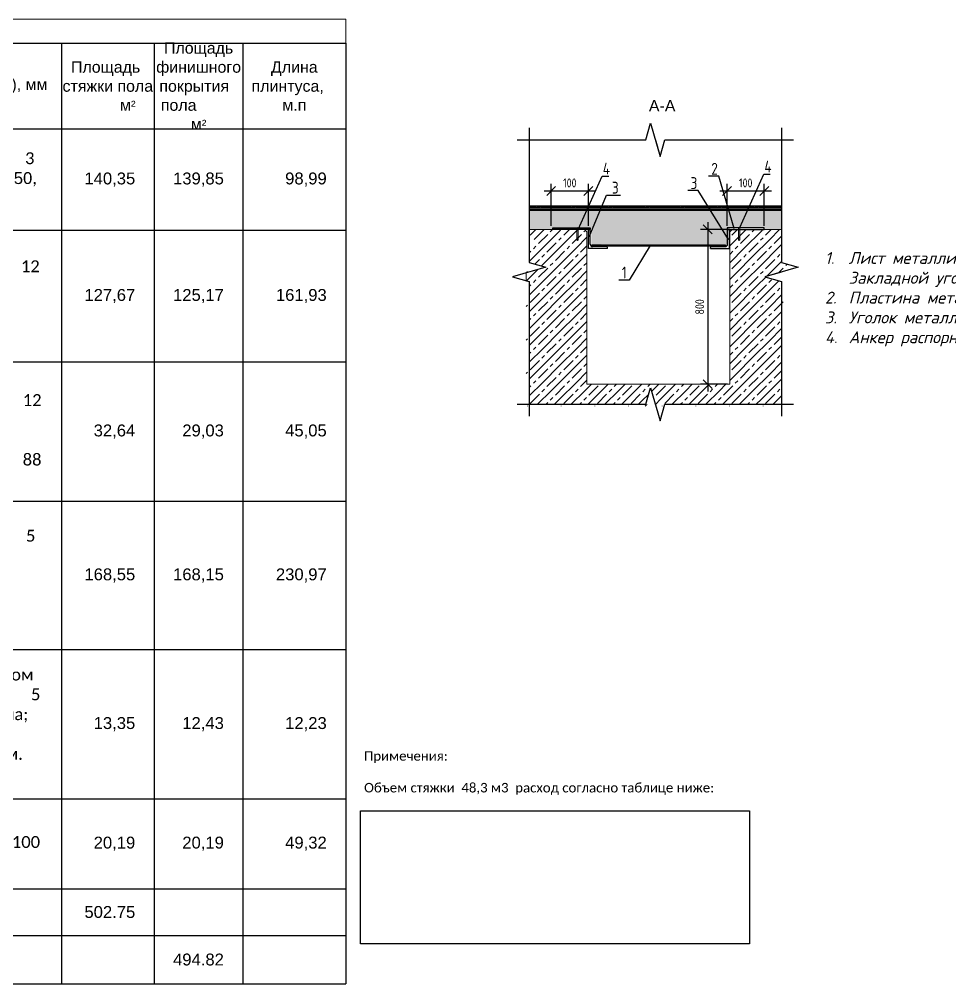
# Model space of a CAD drawing. Header units: millimetres. Extents: x 2559584 to 2748503, y -688364 to -611007.
# Drawn here: x 2693616 to 2713173, y -671644 to -651371 of the extents above; entities that cross this region are included whole.
import ezdxf
from ezdxf.enums import TextEntityAlignment as Align

# ---------------------------------------------------------------- set-up
doc = ezdxf.new("R2010")
doc.units = ezdxf.units.MM
doc.header["$LTSCALE"] = 50
doc.set_wipeout_variables(frame=1)
doc.layers.get('Defpoints').update_dxf_attribs({"color": 4})
for name, color, linetype in [('_1-1_ Внутренние стены', 7, 'Continuous'), ('A-DOOR-IDEN', 12, 'Continuous'), ('A-FLOR-IDEN', 14, 'Continuous'), ('A-FLOR-SIGN', 14, 'Continuous'), ('RAZMER', 1, 'Continuous')]:
    doc.layers.add(name, color=color, linetype=linetype)
doc.layers.add('Размеры', color=7, linetype='Continuous', lineweight=9)
doc.styles.add('Calibri', font='calibri.ttf')
doc.styles.add('M_200', font='arial.ttf')
doc.styles.add('PDF ISOCPEUR Italic', font='isocpeui.ttf')
doc.styles.add('ГОСТ 2.304', font='CS_Gost2304.shx')
doc.styles.add('стиль1', font='isocpeur.ttf')
doc.linetypes.add('линия разрыва 3', pattern='A,0,[2,РЎРЎРў СЃРѕ СЃС‚РѕР»РѕРІРѕР№ PDF 10.10.20231.Shx,S=1.984127,R=0,X=0,Y=0],-250,0', length=250)
doc.dimstyles.new('СГЕНЕРИР_СТИЛЬ__21', dxfattribs={"dimtxt": 0.18, "dimasz": 18.24, "dimexe": 0.18, "dimexo": 0.0625, "dimgap": 0.09, "dimtad": 0, "dimtih": 1, "dimtoh": 1, "dimdec": 4, "dimzin": 0, "dimdsep": 46, "dimtxsty": 'стиль1', "dimcen": 0.09, "dimadec": 0, "dimazin": 0, "dimtfac": 1, "dimtdec": 4, "dimtmove": 0, "dimatfit": 3, "dimldrblk": 'ARROWHEAD_3', "dimfxl": 1, "dimtolj": 1, "dimtzin": 0, "dimarcsym": 0})
doc.dimstyles.new('СПДС', dxfattribs={"dimscale": 100, "dimtxt": 2.5, "dimasz": 2.5, "dimexe": 2, "dimexo": 0.625, "dimgap": 1, "dimtad": 1, "dimdec": 0, "dimtxsty": 'ГОСТ 2.304', "dimblk": 'OBLIQUE', "dimblk1": 'OBLIQUE', "dimblk2": 'OBLIQUE', "dimcen": 2.5, "dimdle": 2, "dimadec": 0, "dimazin": 2, "dimtfac": 0.75, "dimtdec": 4, "dimtmove": 1, "dimatfit": 3, "dimfxl": 1, "dimtfill": 1, "dimtolj": 1, "dimarcsym": 1})

# ---------------------------------------------------------------- blocks, each defined once
blk = doc.blocks.new('ARROWHEAD_3')
at = {"color": 0, "linetype": 'Continuous', "lineweight": 0}
blk.add_line((0, 0), (-1, 0), dxfattribs=at)
at = {"color": 0, "linetype": 'Continuous', "lineweight": 0, "flags": 128}
blk.add_lwpolyline([(-1, 0.2679), (0, 0), (-1, -0.2679)], dxfattribs=at)
blk = doc.blocks.new('_Oblique')
at = {"color": 0, "linetype": 'ByBlock', "lineweight": -2}
blk.add_line((-0.5, -0.5), (0.5, 0.5), dxfattribs=at)
blk = doc.blocks.new('*D369')
at = {"layer": 'Defpoints', "color": 0, "ltscale": 75, "transparency": 16777216}
for p in [(2709276, -654979), (2708494, -655757), (2709276, -655757)]:
    blk.add_point(p, dxfattribs=at)
at = {"layer": 'Размеры', "color": 0, "lineweight": -2, "ltscale": 75, "transparency": 16777216}
for p, q in [((2708344, -654979), (2709426, -654979)), ((2708494, -655710), (2708494, -654829)), ((2709276, -655710), (2709276, -654829))]:
    blk.add_line(p, q, dxfattribs=at)
at = {"layer": 'Размеры', "color": 0, "lineweight": -2, "ltscale": 75, "transparency": 16777216, "xscale": 187.5, "yscale": 187.5, "zscale": 187.5, "rotation": 180}
blk.add_blockref('_Oblique', (2708494, -654979), dxfattribs=at)
at = {"layer": 'Размеры', "color": 0, "lineweight": -2, "ltscale": 75, "transparency": 16777216, "xscale": 187.5, "yscale": 187.5, "zscale": 187.5}
blk.add_blockref('_Oblique', (2709276, -654979), dxfattribs=at)
at = {"layer": 'Размеры', "color": 0, "ltscale": 75, "transparency": 16777216, "insert": (2708885, -654811), "char_height": 187.5, "attachment_point": 5, "style": 'ГОСТ 2.304', "bg_fill": 3, "box_fill_scale": 1.1, "bg_fill_color": 256, "bg_fill_true_color": 13158600, "bg_fill_transparency": 0}
blk.add_mtext('\\A1;100', dxfattribs=at)
blk = doc.blocks.new('*D370')
at = {"layer": 'Defpoints', "color": 0, "ltscale": 75, "transparency": 16777216}
for p in [(2705578, -654979), (2704796, -655757), (2705578, -655757)]:
    blk.add_point(p, dxfattribs=at)
at = {"layer": 'Размеры', "color": 0, "lineweight": -2, "ltscale": 75, "transparency": 16777216}
for p, q in [((2704646, -654979), (2705728, -654979)), ((2704796, -655710), (2704796, -654829)), ((2705578, -655710), (2705578, -654829))]:
    blk.add_line(p, q, dxfattribs=at)
at = {"layer": 'Размеры', "color": 0, "lineweight": -2, "ltscale": 75, "transparency": 16777216, "xscale": 187.5, "yscale": 187.5, "zscale": 187.5, "rotation": 180}
blk.add_blockref('_Oblique', (2704796, -654979), dxfattribs=at)
at = {"layer": 'Размеры', "color": 0, "lineweight": -2, "ltscale": 75, "transparency": 16777216, "xscale": 187.5, "yscale": 187.5, "zscale": 187.5}
blk.add_blockref('_Oblique', (2705578, -654979), dxfattribs=at)
at = {"layer": 'Размеры', "color": 0, "ltscale": 75, "transparency": 16777216, "insert": (2705187, -654811), "char_height": 187.5, "attachment_point": 5, "style": 'ГОСТ 2.304', "bg_fill": 3, "box_fill_scale": 1.1, "bg_fill_color": 256, "bg_fill_true_color": 13158600, "bg_fill_transparency": 0}
blk.add_mtext('\\A1;100', dxfattribs=at)
blk = doc.blocks.new('*U398')
at = {"color": 18, "true_color": 0x000000}
for points in [[(26.52, 55.62), (28.52, 55.62), (27.52, 52.12)], [(0, 29.81), (0, 27.81), (3.5, 28.81)], [(53.05, 25.81), (53.05, 27.81), (49.55, 26.81)], [(24.52, 0), (26.52, 0), (25.52, 3.5)]]:
    blk.add_wipeout(points, dxfattribs=at).dxf.layer = 'RAZMER'
at = {"layer": 'RAZMER', "color": 18, "linetype": 'ByBlock', "lineweight": -2, "ltscale": 0.5, "true_color": 0x000000}
for points in [[(-2.5, 55.62), (24.52, 55.62), (25.52, 59.12), (27.52, 52.12), (28.52, 55.62), (55.55, 55.62)], [(0, 58.12), (0, 29.81), (3.5, 28.81), (-3.5, 26.81), (0, 25.81), (0, -2.5)], [(53.05, 58.12), (53.05, 29.81), (56.55, 28.81), (49.55, 26.81), (53.05, 25.81), (53.05, -2.5)], [(-2.5, 0), (24.52, 0), (25.52, 3.5), (27.52, -3.5), (28.52, 0), (55.55, 0)]]:
    blk.add_lwpolyline(points, dxfattribs=at)
blk = doc.blocks.new('*D375')
at = {"layer": 'Defpoints', "color": 0, "ltscale": 75, "transparency": 16777216}
for p in [(2708543, -655789), (2708087, -659042), (2708548, -659042)]:
    blk.add_point(p, dxfattribs=at)
at = {"layer": 'Размеры', "color": 0, "lineweight": -2, "ltscale": 75, "transparency": 16777216}
for p, q in [((2708496, -655789), (2707937, -655789)), ((2708087, -655639), (2708087, -659192)), ((2708501, -659042), (2707937, -659042))]:
    blk.add_line(p, q, dxfattribs=at)
at = {"layer": 'Размеры', "color": 0, "lineweight": -2, "ltscale": 75, "transparency": 16777216, "xscale": 187.5, "yscale": 187.5, "zscale": 187.5}
for p, rotation in [((2708087, -655789), 90), ((2708087, -659042), 270)]:
    blk.add_blockref('_Oblique', p, dxfattribs=dict(at, rotation=rotation))
at = {"layer": 'Размеры', "color": 0, "ltscale": 75, "transparency": 16777216, "insert": (2707918, -657416), "char_height": 187.5, "attachment_point": 5, "rotation": 90, "style": 'ГОСТ 2.304', "bg_fill": 3, "box_fill_scale": 1.1, "bg_fill_color": 256, "bg_fill_true_color": 13158600, "bg_fill_transparency": 0}
blk.add_mtext('\\A1;800', dxfattribs=at)
blk = doc.blocks.new('*T376')
at = {"layer": 'A-FLOR-IDEN', "color": 0, "lineweight": -2, "transparency": 16777216}
for p, q in [((0, -503), (25767, -503)), ((0, -503), (0, -20273)), ((3074, -503), (3074, -2303)), ((4074, -503), (4074, -20273)), ((7911, -503), (7911, -18275)), ((19790, -503), (19790, -20273)), ((21742, -503), (21742, -7200)), ((23605, -503), (23605, -20273)), ((25767, -503), (25767, -20273)), ((0, -2303), (25767, -2303)), ((0, -4436), (7911, -4436)), ((23605, -4436), (25767, -4436)), ((0, -7200), (21742, -7200)), ((23605, -7200), (25767, -7200)), ((0, -10132), (21742, -10132)), ((23605, -10132), (25767, -10132)), ((0, -13250), (21742, -13250)), ((21742, -13250), (21742, -20273)), ((23605, -13250), (25767, -13250)), ((0, -16384), (21742, -16384)), ((23605, -16384), (25767, -16384)), ((3074, -18275), (21742, -18275)), ((23605, -18275), (25767, -18275)), ((3074, -19260), (25767, -19260)), ((3074, -20273), (25767, -20273))]:
    blk.add_line(p, q, dxfattribs=at)
at = {"layer": 'A-FLOR-IDEN', "color": 0, "linetype": 'ByBlock', "lineweight": -2, "transparency": 16777216}
for p, q in [((3074, -2303), (3074, -20273)), ((7911, -4436), (23605, -4436)), ((21742, -7200), (23605, -7200)), ((21742, -7200), (21742, -13250)), ((21742, -10132), (23605, -10132)), ((21742, -13250), (23605, -13250)), ((21742, -16384), (23605, -16384)), ((0, -18275), (3074, -18275)), ((7911, -18275), (7911, -20273)), ((21742, -18275), (23605, -18275)), ((0, -19260), (3074, -19260)), ((0, -20273), (3074, -20273))]:
    blk.add_line(p, q, dxfattribs=at)
at = {"layer": 'Defpoints', "color": 8, "linetype": 'ByBlock', "lineweight": 0, "transparency": 16777216}
for p, q in [((0, 0), (25767, 0)), ((0, 0), (0, -503)), ((25767, 0), (25767, -503))]:
    blk.add_line(p, q, dxfattribs=at)
at = {"layer": 'A-FLOR-IDEN', "color": 0, "transparency": 16777216}
for s, insert, char_height, width, attachment_point, style in [('{\\C256;Экспликация полов 1 этажа }', (12884, -251), 300, 25767.27, 5, 'M_200'), ('{\\H1.1429x;\\C256;Площадь финишного покрытия   пола          м\\H0.875x;²}', (22674, -1403), 210, 1863, 5, 'M_200'), ('{\\H1.1429x;\\C256;Площадь  стяжки пола          м\\H0.875x;²}', (20766, -1403), 210, 1952.52, 5, 'M_200'), ('{\\H1.1429x;\\C256;Длина плинтуса,    м.п}', (24686, -1403), 210, 2161.91, 5, 'M_200'), ('{\\C256;Тип \\Pпола}', (3574, -1403), 240, 999.94, 5, 'M_200'), ('{\\C256;Схема пола или тип   пола по серии}', (5992, -1403), 240, 3836.73, 5, 'M_200'), ('\\A1;{\\C256;Номер помещения}', (1537, -1403), 240, 3074.03, 5, 'M_200'), ('{\\C256;Данные элементов пола (наименование, толщина, основание и др.), мм}', (13850, -1403), 240, 11878.77, 5, 'M_200'), ('{\\C256;- Наливной полиуретановый пол                                                             3                                                                                             \\A1;\\fArial|b0|i0|c204|p34;-Стяжка ЦПС М150\\A0;\\fCalibri|b0|i0|c204|p34;, арм. сеткой 100х100х4 ВР-1                                 97}', (8211, -3369), 250, 11278.83, 4, 'Calibri'), ('{\\C256;1.04,1.28}', (1537, -3369), 250, 2674.09, 5, 'Calibri'), ('1', (3574, -3369), 400, 400, 5, 'M_200'), ('140,35', (21342, -3369), 250, 1152.58, 6, 'M_200'), ('139,85', (23205, -3369), 250, 1063.06, 6, 'M_200'), ('98,99', (25367, -3369), 250, 1361.97, 6, 'M_200'), ('{\\C256;- грунтовка; керамогранит (400x400)  на клею                                    12\\P- плинтус из керамогранита высотой 100мм;  затирка швов.                                                                                           \\A1;\\fArial|b0|i0|c204|p34;-Стяжка ЦПС М150\\A0;\\fCalibri|b0|i0|c204|p34;, арм. сеткой 100х100х4 ВР-1                                88}', (8211, -5818), 250, 11278.83, 4, 'Calibri'), ('{\\C256;1.05, 1.16, 1.17, 1.24, 1.25, 1.26, 1.27}', (1537, -5818), 250, 2674.09, 5, 'Calibri'), ('2', (3574, -5818), 400, 400, 5, 'M_200'), ('127,67', (21342, -5818), 250, 1152.58, 6, 'M_200'), ('125,17', (23205, -5818), 250, 1063.06, 6, 'M_200'), ('161,93', (25367, -5818), 250, 1361.97, 6, 'M_200'), ('{\\C256;1.06, 1.07, 1.08, 1.09, 1.10, 1.11, 1.12}', (1537, -8666), 250, 2674.09, 5, 'Calibri'), ('3', (3574, -8666), 400, 400, 5, 'M_200'), ('32,64', (21342, -8666), 250, 1152.58, 6, 'M_200'), ('29,03', (23205, -8666), 250, 1063.06, 6, 'M_200'), ('45,05', (25367, -8666), 250, 1361.97, 6, 'M_200'), ('{\\C256;1.01,1.02,1.03, 1.14, 1.18 - 1.23}', (1537, -11691), 250, 2674.09, 5, 'Calibri'), ('4', (3574, -11691), 400, 400, 5, 'M_200'), ('168,55', (21342, -11691), 250, 1152.58, 6, 'M_200'), ('168,15', (23205, -11691), 250, 1063.06, 6, 'M_200'), ('230,97', (25367, -11691), 250, 1361.97, 6, 'M_200'), ('{\\C256;1.15}', (1537, -14817), 250, 2674.09, 5, 'Calibri'), ('5', (3574, -14817), 400, 400, 5, 'M_200'), ('13,35', (21342, -14817), 250, 1152.58, 6, 'M_200'), ('12,43', (23205, -14817), 250, 1063.06, 6, 'M_200'), ('12,23', (25367, -14817), 250, 1361.97, 6, 'M_200'), ('{\\C256;1.13}', (1537, -17330), 250, 2674.09, 5, 'Calibri'), ('6', (3574, -17330), 400, 400, 5, 'M_200'), ('20,19', (21342, -17330), 250, 1152.58, 6, 'M_200'), ('20,19', (23205, -17330), 250, 1063.06, 6, 'M_200'), ('49,32', (25367, -17330), 250, 1361.97, 6, 'M_200'), ('502.75', (21342, -18767), 250, 1152.58, 6, 'M_200'), ('494.82', (23205, -19766), 250, 1063.06, 6, 'M_200')]:
    blk.add_mtext(s, dxfattribs=dict(at, insert=insert, char_height=char_height, width=width, attachment_point=attachment_point, style=style))
at = {"layer": 'A-FLOR-IDEN', "color": 0, "transparency": 16777216, "char_height": 250, "width": 11278.83, "attachment_point": 4}
for s, insert in [('{\\fCalibri|b0|i0|c204|p34;\\C256;- керамогранит (300x300) на клею;                                                         12\\P- затирка швов                                                                                                   гидроизоляция с заведением на стены на 200мм;\\P\\A1;\\fArial|b0|i0|c204|p34;Стяжка ЦПС М150\\A0;\\fCalibri|b0|i0|c204|p34;, арм. сеткой 100х100х4 ВР-1                                  88}', (8211, -8666)), ('{\\fCalibri|b0|i0|c204|p34;\\C256;                                                                                                              грунтовка; напольное покрытие ПВХ на клею                                      5                       грунтовка;  овнитель для пола;                                                                 5 плинтус гибкий                                                                                                                \\A1;\\fArial|b0|i0|c204|p34;- Стяжка ЦПС М150\\A0;\\fCalibri|b0|i0|c204|p34;, арм. сеткой 100х100х4 ВР-1                                90   }', (8211, -11691)), ('{\\fCalibri|b0|i0|c204|p34;\\C256;                                                                                                                Грунтовка; напольное покрытие ПВХ с антистатическим эффектом  на клею                                                                                                             5                                                                  грунтовка; ровнитель для пола;                                                                 5 плинтус гибкий                                                                                                                \\A1;\\fArial|b0|i0|c204|p34;- Стяжка ЦПС М150\\A0;\\fCalibri|b0|i0|c204|p34;, арм. сеткой 100х100х4 ВР-1                                90   }', (8211, -14817)), ('\\A1;{\\fArial|b0|i0|c204|p34;\\C256;- Стяжка ЦПС М150\\A0;\\fCalibri|b0|i0|c204|p34;, арм. сеткой 100х100х4 ВР-1                             100}', (8211, -17330)), ('{\\fCalibri|b0|i0|c204|p34;\\C256;Итого стяжка м2,}', (8211, -18767)), ('{\\fCalibri|b0|i0|c204|p34;\\C256;Итого  полы (после зашивок), м2 }', (8211, -19766))]:
    blk.add_mtext(s, dxfattribs=dict(at, insert=insert))

msp = doc.modelspace()

# ---------------------------------------------------------------- hatches: boundary and pattern name
at = {"linetype": 'Continuous', "lineweight": 0}
h = msp.add_hatch(dxfattribs=at)
h.set_pattern_fill('_1__КЕРАМИКА_0004', scale=5, style=0, pattern_type=2)
h.set_pattern_definition([(45, (2706563.19, -655292.26), (-17.67767, 17.67767), [])])
h.paths.add_polyline_path([(2709638.4, -655292.3), (2704333.8, -655292.3), (2704333.8, -655342.3), (2709638.4, -655342.3)])
at = {"linetype": 'Continuous', "lineweight": 0, "true_color": 0x7f7f7f}
msp.add_hatch(color=8, dxfattribs=at).paths.add_polyline_path([(2704333.8, -655367.3), (2709638.4, -655367.3), (2709638.4, -655342.3), (2704333.8, -655342.3)])
at = {"linetype": 'Continuous', "lineweight": 0, "true_color": 0x000000}
for points in [[(2704822.9, -655367.3), (2704333.8, -655367.3), (2704333.8, -655392.3), (2704822.9, -655392.3)], [(2705822.9, -655367.3), (2705322.9, -655367.3), (2705322.9, -655392.3), (2705822.9, -655392.3)], [(2706822.9, -655367.3), (2706322.9, -655367.3), (2706322.9, -655392.3), (2706822.9, -655392.3)], [(2707822.9, -655367.3), (2707322.9, -655367.3), (2707322.9, -655392.3), (2707822.9, -655392.3)], [(2708822.9, -655367.3), (2708322.9, -655367.3), (2708322.9, -655392.3), (2708822.9, -655392.3)], [(2709638.4, -655367.3), (2709322.9, -655367.3), (2709322.9, -655392.3), (2709638.4, -655392.3)]]:
    msp.add_hatch(color=18, dxfattribs=at).paths.add_polyline_path(points)
at = {"linetype": 'Continuous', "lineweight": 0}
h = msp.add_hatch(dxfattribs=at)
h.set_pattern_fill('КАМЕНЬ_ТЕСАНЫЙ_0004', scale=5, style=0, pattern_type=2)
h.set_pattern_definition([(45, (2706563.19, -655117.26), (-55.6847, 55.6847), [0, -52.5, 0, -78.75]), (110, (2706738.19, -655117.26), (74.0008, 26.934), [0, -38.5, 0, -66.5])])
edge = h.paths.add_edge_path()
edge.add_line((2709638.4, -655792.3), (2709638.4, -655392.3))
edge.add_line((2709638.4, -655392.3), (2704333.8, -655392.3))
edge.add_line((2704333.8, -655392.3), (2704333.8, -655792.3))
edge.add_line((2704333.8, -655792.3), (2704821.5, -655792.3))
edge.add_line((2704821.5, -655792.3), (2704821.5, -655754.3))
edge.add_line((2704821.5, -655754.3), (2705323.3, -655754.3))
edge.add_arc((2705346.2, -655804.2), 54.9, 60.38395, 114.58387, ccw=False)
edge.add_line((2705373.3, -655756.5), (2705636.9, -655756.6))
edge.add_line((2705636.9, -655756.6), (2705636.9, -656098.8))
edge.add_line((2705636.9, -656098.8), (2708498.3, -656093.2))
edge.add_line((2708498.3, -656093.2), (2708498.3, -655756.2))
edge.add_line((2708498.3, -655756.2), (2708723.3, -655756.9))
edge.add_arc((2708749.4, -655771.3), 29.8, 36.49542, 151.06059, ccw=False)
edge.add_line((2708773.3, -655753.6), (2709285.2, -655753.6))
edge.add_line((2709285.2, -655753.6), (2709285.2, -655792.3))
edge.add_line((2709285.2, -655792.3), (2709638.4, -655792.3))
for points in [[(2705362.8, -655756.5), (2705362.8, -656006.5), (2705348.3, -656021), (2705333.8, -656006.5), (2705333.8, -655756.5)], [(2708733.8, -655756.5), (2708733.8, -656006.5), (2708748.3, -656021), (2708762.8, -656006.5), (2708762.8, -655756.5)]]:
    msp.add_hatch(color=255, dxfattribs=at).paths.add_polyline_path(points)

# ---------------------------------------------------------------- linework, layer by layer
at = {"color": 7, "linetype": 'Continuous', "lineweight": 13}
msp.add_line((2709638.4, -655292.3), (2704333.8, -655292.3), dxfattribs=at)
at = {"color": 7, "linetype": 'Continuous', "lineweight": 0}
for p, q in [((2709638.4, -655342.3), (2704333.8, -655342.3)), ((2709638.4, -655367.3), (2704333.8, -655367.3)), ((2709638.4, -655392.3), (2704333.8, -655392.3)), ((2704353.5, -655911), (2704472.2, -655792.3)), ((2704441.9, -655999.4), (2704649, -655792.3)), ((2704618.6, -656176.1), (2704972.2, -655822.6)), ((2704777.7, -655840.3), (2704825.8, -655792.3)), ((2704972.2, -655822.6), (2705002.5, -655792.3)), ((2705060.6, -655911), (2705179.3, -655792.3)), ((2705149, -655999.4), (2705356.1, -655792.3)), ((2705373.3, -655756.5), (2705323.3, -655756.5)), ((2705333.8, -655756.5), (2705333.8, -656006.5)), ((2705336.3, -655946.4), (2705336.3, -655756.5)), ((2705360.3, -655946.4), (2705360.3, -655756.5)), ((2705362.8, -655756.5), (2705362.8, -656006.5)), ((2705484.9, -655840.3), (2705515.6, -655809.5)), ((2708596.1, -655911), (2708714.8, -655792.3)), ((2708684.5, -655999.4), (2708891.6, -655792.3)), ((2708723.3, -655756.5), (2708773.3, -655756.5)), ((2708733.8, -655756.5), (2708733.8, -656006.5)), ((2708736.3, -655946.4), (2708736.3, -655756.5)), ((2708760.3, -655946.4), (2708760.3, -655756.5)), ((2708762.8, -655756.5), (2708762.8, -656006.5)), ((2708861.3, -656176.1), (2709214.8, -655822.6)), ((2709020.4, -655840.3), (2709068.4, -655792.3)), ((2709214.8, -655822.6), (2709245.2, -655792.3)), ((2709303.2, -655911), (2709421.9, -655792.3)), ((2709391.6, -655999.4), (2709598.7, -655792.3)), ((2704530.3, -656087.8), (2704724.7, -655893.3)), ((2704795.4, -656352.9), (2705149, -655999.4)), ((2704954.5, -656017), (2705007.6, -655964)), ((2705237.4, -656087.8), (2705431.8, -655893.3)), ((2705325.8, -656176.1), (2705548.3, -655953.5)), ((2705333.8, -656006.5), (2705348.3, -656021)), ((2705362.8, -656006.5), (2705333.8, -656006.5)), ((2705336.3, -656006.5), (2705336.3, -655986.4)), ((2705360.3, -656006.5), (2705336.3, -656006.5)), ((2705336.3, -656006.5), (2705341.3, -656011.5)), ((2705355.3, -656011.5), (2705341.3, -656011.5)), ((2705362.8, -656006.5), (2705348.3, -656021)), ((2705360.3, -656006.5), (2705355.3, -656011.5)), ((2705360.3, -656006.5), (2705360.3, -655986.4)), ((2708548.3, -656135.5), (2708684.5, -655999.4)), ((2708733.8, -656006.5), (2708748.3, -656021)), ((2708733.8, -656006.5), (2708762.8, -656006.5)), ((2708736.3, -656006.5), (2708736.3, -655986.4)), ((2708736.3, -656006.5), (2708760.3, -656006.5)), ((2708736.3, -656006.5), (2708741.3, -656011.5)), ((2708741.3, -656011.5), (2708755.3, -656011.5)), ((2708762.8, -656006.5), (2708748.3, -656021)), ((2708760.3, -656006.5), (2708755.3, -656011.5)), ((2708760.3, -656006.5), (2708760.3, -655986.4)), ((2708772.9, -656087.8), (2708967.4, -655893.3)), ((2709038.1, -656352.9), (2709391.6, -655999.4)), ((2709197.2, -656017), (2709250.2, -655964)), ((2709480, -656087.8), (2709638.4, -655929.4)), ((2704333.8, -656461), (2704618.6, -656176.1)), ((2704424.2, -656193.8), (2704477.2, -656140.8)), ((2704707, -656264.5), (2704901.5, -656070.1)), ((2704972.2, -656529.7), (2705325.8, -656176.1)), ((2705131.3, -656193.8), (2705184.3, -656140.8)), ((2705414.1, -656264.5), (2705548.3, -656130.3)), ((2708548.3, -656489.1), (2708861.3, -656176.1)), ((2708666.8, -656193.8), (2708719.9, -656140.8)), ((2708949.7, -656264.5), (2709144.1, -656070.1)), ((2709214.8, -656529.7), (2709568.4, -656176.1)), ((2709373.9, -656193.8), (2709427, -656140.8)), ((2709568.4, -656176.1), (2709638.4, -656106.2)), ((2704333.8, -656284.2), (2704371.2, -656246.9)), ((2704353.5, -656618.1), (2704547.9, -656423.6)), ((2704441.9, -656706.5), (2704795.4, -656352.9)), ((2704601, -656370.6), (2704654, -656317.6)), ((2704883.8, -656441.3), (2705078.3, -656246.9)), ((2705060.6, -656618.1), (2705255, -656423.6)), ((2705149, -656706.5), (2705502.5, -656352.9)), ((2705308.1, -656370.6), (2705361.1, -656317.6)), ((2705502.5, -656352.9), (2705548.3, -656307.1)), ((2708548.3, -656312.3), (2708613.8, -656246.9)), ((2708596.1, -656618.1), (2708790.6, -656423.6)), ((2708684.5, -656706.5), (2709038.1, -656352.9)), ((2708843.6, -656370.6), (2708896.6, -656317.6)), ((2709126.5, -656441.3), (2709320.9, -656246.9)), ((2709303.2, -656618.1), (2709497.7, -656423.6)), ((2709550.7, -656370.6), (2709603.7, -656317.6)), ((2704530.3, -656794.9), (2704724.7, -656600.4)), ((2704618.6, -656883.3), (2704972.2, -656529.7)), ((2704777.7, -656547.4), (2704830.8, -656494.3)), ((2705237.4, -656794.9), (2705431.8, -656600.4)), ((2705484.9, -656547.4), (2705537.9, -656494.3)), ((2708772.9, -656794.9), (2708967.4, -656600.4)), ((2708861.3, -656883.3), (2709214.8, -656529.7)), ((2709020.4, -656547.4), (2709073.4, -656494.3)), ((2709391.6, -656706.5), (2709638.4, -656459.7)), ((2709480, -656794.9), (2709674.5, -656600.4)), ((2709727.5, -656547.4), (2709757.1, -656517.8)), ((2709819.5, -656632.1), (2709823.8, -656627.8)), ((2704272.9, -656698.7), (2704300.4, -656671.1)), ((2704272.9, -656875.5), (2704441.9, -656706.5)), ((2704707, -656971.6), (2704901.5, -656777.2)), ((2704795.4, -657060), (2705149, -656706.5)), ((2704954.5, -656724.2), (2705007.6, -656671.1)), ((2705325.8, -656883.3), (2705548.3, -656660.7)), ((2705414.1, -656971.6), (2705548.3, -656837.4)), ((2708548.3, -656842.6), (2708684.5, -656706.5)), ((2708949.7, -656971.6), (2709144.1, -656777.2)), ((2709038.1, -657060), (2709391.6, -656706.5)), ((2709197.2, -656724.2), (2709250.2, -656671.1)), ((2704333.8, -657168.1), (2704618.6, -656883.3)), ((2704333.8, -656991.3), (2704371.2, -656954)), ((2704424.2, -656900.9), (2704477.2, -656847.9)), ((2704601, -657077.7), (2704654, -657024.7)), ((2704883.8, -657148.4), (2705078.3, -656954)), ((2704972.2, -657236.8), (2705325.8, -656883.3)), ((2705131.3, -656900.9), (2705184.3, -656847.9)), ((2705308.1, -657077.7), (2705361.1, -657024.7)), ((2705502.5, -657060), (2705548.3, -657014.2)), ((2708548.3, -657196.2), (2708861.3, -656883.3)), ((2708548.3, -657019.4), (2708613.8, -656954)), ((2708666.8, -656900.9), (2708719.9, -656847.9)), ((2708843.6, -657077.7), (2708896.6, -657024.7)), ((2709126.5, -657148.4), (2709320.9, -656954)), ((2709214.8, -657236.8), (2709568.4, -656883.3)), ((2709373.9, -656900.9), (2709427, -656847.9)), ((2709550.7, -657077.7), (2709603.7, -657024.7)), ((2709568.4, -656883.3), (2709583.5, -656868.2)), ((2704353.5, -657325.2), (2704547.9, -657130.7)), ((2704441.9, -657413.6), (2704795.4, -657060)), ((2704618.6, -657590.4), (2704972.2, -657236.8)), ((2704777.7, -657254.5), (2704830.8, -657201.4)), ((2705060.6, -657325.2), (2705255, -657130.7)), ((2705149, -657413.6), (2705502.5, -657060)), ((2705484.9, -657254.5), (2705537.9, -657201.4)), ((2708596.1, -657325.2), (2708790.6, -657130.7)), ((2708684.5, -657413.6), (2709038.1, -657060)), ((2708861.3, -657590.4), (2709214.8, -657236.8)), ((2709020.4, -657254.5), (2709073.4, -657201.4)), ((2709303.2, -657325.2), (2709497.7, -657130.7)), ((2709391.6, -657413.6), (2709638.4, -657166.8)), ((2704272.9, -657405.8), (2704300.4, -657378.2)), ((2704333.8, -657521.7), (2704441.9, -657413.6)), ((2704530.3, -657502), (2704724.7, -657307.5)), ((2704795.4, -657767.1), (2705149, -657413.6)), ((2704954.5, -657431.3), (2705007.6, -657378.2)), ((2705237.4, -657502), (2705431.8, -657307.5)), ((2705325.8, -657590.4), (2705548.3, -657367.8)), ((2708548.3, -657549.7), (2708684.5, -657413.6)), ((2708772.9, -657502), (2708967.4, -657307.5)), ((2709038.1, -657767.1), (2709391.6, -657413.6)), ((2709197.2, -657431.3), (2709250.2, -657378.2)), ((2709480, -657502), (2709674.5, -657307.5)), ((2704333.8, -657875.2), (2704618.6, -657590.4)), ((2704424.2, -657608), (2704477.2, -657555)), ((2704707, -657678.7), (2704901.5, -657484.3)), ((2704972.2, -657943.9), (2705325.8, -657590.4)), ((2705131.3, -657608), (2705184.3, -657555)), ((2705414.1, -657678.7), (2705548.3, -657544.5)), ((2708548.3, -657903.3), (2708861.3, -657590.4)), ((2708666.8, -657608), (2708719.9, -657555)), ((2708949.7, -657678.7), (2709144.1, -657484.3)), ((2709214.8, -657943.9), (2709568.4, -657590.4)), ((2709373.9, -657608), (2709427, -657555)), ((2709568.4, -657590.4), (2709638.4, -657520.4)), ((2704333.8, -657698.5), (2704371.2, -657661.1)), ((2704353.5, -658032.3), (2704547.9, -657837.8)), ((2704441.9, -658120.7), (2704795.4, -657767.1)), ((2704601, -657784.8), (2704654, -657731.8)), ((2704883.8, -657855.5), (2705078.3, -657661.1)), ((2705060.6, -658032.3), (2705255, -657837.8)), ((2705149, -658120.7), (2705502.5, -657767.1)), ((2705308.1, -657784.8), (2705361.1, -657731.8)), ((2705502.5, -657767.1), (2705548.3, -657721.3)), ((2708548.3, -657726.5), (2708613.8, -657661.1)), ((2708596.1, -658032.3), (2708790.6, -657837.8)), ((2708684.5, -658120.7), (2709038.1, -657767.1)), ((2708843.6, -657784.8), (2708896.6, -657731.8)), ((2709126.5, -657855.5), (2709320.9, -657661.1)), ((2709303.2, -658032.3), (2709497.7, -657837.8)), ((2709550.7, -657784.8), (2709603.7, -657731.8)), ((2704530.3, -658209.1), (2704724.7, -658014.6)), ((2704618.6, -658297.5), (2704972.2, -657943.9)), ((2704777.7, -657961.6), (2704830.8, -657908.6)), ((2705237.4, -658209.1), (2705431.8, -658014.6)), ((2705484.9, -657961.6), (2705537.9, -657908.6)), ((2708772.9, -658209.1), (2708967.4, -658014.6)), ((2708861.3, -658297.5), (2709214.8, -657943.9)), ((2709020.4, -657961.6), (2709073.4, -657908.6)), ((2709391.6, -658120.7), (2709638.4, -657873.9)), ((2709480, -658209.1), (2709638.4, -658050.7)), ((2704272.9, -658112.9), (2704300.4, -658085.3)), ((2704333.8, -658228.8), (2704441.9, -658120.7)), ((2704424.2, -658315.1), (2704477.2, -658262.1)), ((2704707, -658385.9), (2704901.5, -658191.4)), ((2704795.4, -658474.2), (2705149, -658120.7)), ((2704954.5, -658138.4), (2705007.6, -658085.3)), ((2705131.3, -658315.1), (2705184.3, -658262.1)), ((2705325.8, -658297.5), (2705548.3, -658074.9)), ((2705414.1, -658385.9), (2705548.3, -658251.6)), ((2708548.3, -658256.8), (2708684.5, -658120.7)), ((2708666.8, -658315.1), (2708719.9, -658262.1)), ((2708949.7, -658385.9), (2709144.1, -658191.4)), ((2709038.1, -658474.2), (2709391.6, -658120.7)), ((2709197.2, -658138.4), (2709250.2, -658085.3)), ((2709373.9, -658315.1), (2709427, -658262.1)), ((2709568.4, -658297.5), (2709638.4, -658227.5)), ((2704333.8, -658582.3), (2704618.6, -658297.5)), ((2704333.8, -658405.6), (2704371.2, -658368.2)), ((2704601, -658491.9), (2704654, -658438.9)), ((2704883.8, -658562.6), (2705078.3, -658368.2)), ((2704972.2, -658651), (2705325.8, -658297.5)), ((2705308.1, -658491.9), (2705361.1, -658438.9)), ((2705502.5, -658474.2), (2705548.3, -658428.4)), ((2708548.3, -658610.4), (2708861.3, -658297.5)), ((2708548.3, -658433.6), (2708613.8, -658368.2)), ((2708843.6, -658491.9), (2708896.6, -658438.9)), ((2709126.5, -658562.6), (2709320.9, -658368.2)), ((2709214.8, -658651), (2709568.4, -658297.5)), ((2709550.7, -658491.9), (2709603.7, -658438.9)), ((2704353.5, -658739.4), (2704547.9, -658545)), ((2704441.9, -658827.8), (2704795.4, -658474.2)), ((2704618.6, -659004.6), (2704972.2, -658651)), ((2704777.7, -658668.7), (2704830.8, -658615.7)), ((2705060.6, -658739.4), (2705255, -658545)), ((2705149, -658827.8), (2705502.5, -658474.2)), ((2705484.9, -658668.7), (2705537.9, -658615.7)), ((2708596.1, -658739.4), (2708790.6, -658545)), ((2708684.5, -658827.8), (2709038.1, -658474.2)), ((2708861.3, -659004.6), (2709214.8, -658651)), ((2709020.4, -658668.7), (2709073.4, -658615.7)), ((2709303.2, -658739.4), (2709497.7, -658545)), ((2709391.6, -658827.8), (2709638.4, -658581.1)), ((2704272.9, -658820), (2704300.4, -658792.4)), ((2704333.8, -658935.9), (2704441.9, -658827.8)), ((2704530.3, -658916.2), (2704724.7, -658721.7)), ((2704795.4, -659181.3), (2705149, -658827.8)), ((2704954.5, -658845.5), (2705007.6, -658792.4)), ((2705237.4, -658916.2), (2705431.8, -658721.7)), ((2705325.8, -659004.6), (2705548.3, -658782)), ((2708548.3, -658964), (2708684.5, -658827.8)), ((2708772.9, -658916.2), (2708967.4, -658721.7)), ((2709038.1, -659181.3), (2709391.6, -658827.8)), ((2709197.2, -658845.5), (2709250.2, -658792.4)), ((2709480, -658916.2), (2709638.4, -658757.8)), ((2704333.8, -659289.4), (2704618.6, -659004.6)), ((2704424.2, -659022.2), (2704477.2, -658969.2)), ((2704707, -659093), (2704901.5, -658898.5)), ((2704972.2, -659358.1), (2705325.8, -659004.6)), ((2705131.3, -659022.2), (2705184.3, -658969.2)), ((2705414.1, -659093), (2705548.3, -658958.8)), ((2705502.5, -659181.3), (2705641.6, -659042.3)), ((2705679.3, -659358.1), (2705995.2, -659042.3)), ((2706121.2, -659093), (2706171.9, -659042.3)), ((2706209.6, -659181.3), (2706348.7, -659042.3)), ((2706386.4, -659358.1), (2706702.3, -659042.3)), ((2706828.4, -659093), (2706879.1, -659042.3)), ((2706916.7, -659181.3), (2707055.8, -659042.3)), ((2707093.5, -659358.1), (2707409.4, -659042.3)), ((2707535.5, -659093), (2707586.2, -659042.3)), ((2707623.9, -659181.3), (2707762.9, -659042.3)), ((2707800.6, -659358.1), (2708116.5, -659042.3)), ((2708242.6, -659093), (2708293.3, -659042.3)), ((2708331, -659181.3), (2708470, -659042.3)), ((2708507.7, -659358.1), (2708861.3, -659004.6)), ((2708666.8, -659022.2), (2708719.9, -658969.2)), ((2708949.7, -659093), (2709144.1, -658898.5)), ((2709214.8, -659358.1), (2709568.4, -659004.6)), ((2709373.9, -659022.2), (2709427, -658969.2)), ((2709568.4, -659004.6), (2709638.4, -658934.6)), ((2704333.8, -659112.7), (2704371.2, -659075.3)), ((2704353.5, -659446.5), (2704547.9, -659252.1)), ((2704511.8, -659464.9), (2704795.4, -659181.3)), ((2704601, -659199), (2704654, -659146)), ((2704883.8, -659269.7), (2705078.3, -659075.3)), ((2705060.6, -659446.5), (2705255, -659252.1)), ((2705218.9, -659464.9), (2705502.5, -659181.3)), ((2705308.1, -659199), (2705361.1, -659146)), ((2705590.9, -659269.7), (2705785.4, -659075.3)), ((2705767.7, -659446.5), (2705962.1, -659252.1)), ((2705926.1, -659464.9), (2706209.6, -659181.3)), ((2706015.2, -659199), (2706068.2, -659146)), ((2706298, -659269.7), (2706492.5, -659075.3)), ((2706474.8, -659446.5), (2706669.3, -659252.1)), ((2706633.2, -659464.9), (2706916.7, -659181.3)), ((2706722.3, -659199), (2706775.3, -659146)), ((2707005.1, -659269.7), (2707199.6, -659075.3)), ((2707181.9, -659446.5), (2707376.4, -659252.1)), ((2707340.3, -659464.9), (2707623.9, -659181.3)), ((2707429.4, -659199), (2707482.4, -659146)), ((2707712.2, -659269.7), (2707906.7, -659075.3)), ((2707889, -659446.5), (2708083.5, -659252.1)), ((2708047.4, -659464.9), (2708331, -659181.3)), ((2708136.5, -659199), (2708189.5, -659146)), ((2708419.3, -659269.7), (2708613.8, -659075.3)), ((2708596.1, -659446.5), (2708790.6, -659252.1)), ((2708754.5, -659464.9), (2709038.1, -659181.3)), ((2708843.6, -659199), (2708896.6, -659146)), ((2709126.5, -659269.7), (2709320.9, -659075.3)), ((2709303.2, -659446.5), (2709497.7, -659252.1)), ((2709550.7, -659199), (2709603.7, -659146)), ((2704688.6, -659464.9), (2704724.7, -659428.8)), ((2704777.7, -659375.8), (2704830.8, -659322.8)), ((2704865.4, -659464.9), (2704972.2, -659358.1)), ((2705395.7, -659464.9), (2705431.8, -659428.8)), ((2705484.9, -659375.8), (2705537.9, -659322.8)), ((2705572.5, -659464.9), (2705679.3, -659358.1)), ((2706102.8, -659464.9), (2706138.9, -659428.8)), ((2706192, -659375.8), (2706245, -659322.8)), ((2706279.6, -659464.9), (2706386.4, -659358.1)), ((2706773.8, -659501), (2706846, -659428.8)), ((2706899.1, -659375.8), (2706952.1, -659322.8)), ((2706986.2, -659465.4), (2707093.5, -659358.1)), ((2707517, -659464.9), (2707553.1, -659428.8)), ((2707606.2, -659375.8), (2707659.2, -659322.8)), ((2707693.8, -659464.9), (2707800.6, -659358.1)), ((2708224.1, -659464.9), (2708260.2, -659428.8)), ((2708313.3, -659375.8), (2708366.3, -659322.8)), ((2708400.9, -659464.9), (2708507.7, -659358.1)), ((2708931.3, -659464.9), (2708967.4, -659428.8)), ((2709020.4, -659375.8), (2709073.4, -659322.8)), ((2709108, -659464.9), (2709214.8, -659358.1)), ((2709461.6, -659464.9), (2709638.4, -659288.2)), ((2704299, -659501), (2704300.4, -659499.5)), ((2705006.1, -659501), (2705007.6, -659499.5)), ((2705713.2, -659501), (2705714.7, -659499.5)), ((2706420.3, -659501), (2706421.8, -659499.5)), ((2707127.4, -659501), (2707128.9, -659499.5)), ((2707834.5, -659501), (2707836, -659499.5)), ((2708541.6, -659501), (2708543.1, -659499.5)), ((2709248.7, -659501), (2709250.2, -659499.5))]:
    msp.add_line(p, q, dxfattribs=at)
at = {"color": 7, "linetype": 'Continuous', "lineweight": 20}
for p, q in [((2705498.3, -655792.3), (2704333.8, -655792.3)), ((2705498.3, -655792.3), (2705548.3, -655842.3)), ((2708598.3, -655792.3), (2708548.3, -655842.3)), ((2708598.3, -655792.3), (2709638.4, -655792.3)), ((2705548.3, -655842.3), (2705548.3, -659042.3)), ((2708548.3, -655842.3), (2708548.3, -659042.3)), ((2708548.3, -659042.3), (2705548.3, -659042.3))]:
    msp.add_line(p, q, dxfattribs=at)
for p, q in [((2705577.8, -656189.5), (2705577.8, -655789.5)), ((2705577.8, -655789.5), (2705601.8, -655789.5)), ((2705617.8, -656101.5), (2705617.8, -655805.5)), ((2708502.9, -656101.5), (2708502.9, -655805.5)), ((2708542.9, -655789.5), (2708518.9, -655789.5)), ((2708542.9, -656189.5), (2708542.9, -655789.5)), ((2705977.8, -656189.5), (2705577.8, -656189.5)), ((2705961.8, -656149.5), (2705665.8, -656149.5)), ((2705977.8, -656189.5), (2705977.8, -656165.5)), ((2708142.9, -656189.5), (2708142.9, -656165.5)), ((2708142.9, -656189.5), (2708542.9, -656189.5)), ((2708158.9, -656149.5), (2708454.9, -656149.5))]:
    msp.add_line(p, q)
at = {"color": 7, "linetype": 'линия разрыва 3', "lineweight": 0}
msp.add_line((2704272.9, -656701.3), (2704272.9, -656866.5), dxfattribs=at)
for points in [[(2704833.8, -655756.5), (2705615.4, -655756.5), (2705615.4, -655787.7), (2704833.8, -655787.7)], [(2709275.5, -655756.5), (2708494, -655756.5), (2708494, -655787.7), (2709275.5, -655787.7)], [(2705650.6, -656110.1), (2708458.7, -656110.1), (2708458.7, -656141.2), (2705650.6, -656141.2)]]:
    msp.add_lwpolyline(points, close=True)
at = {"color": 7, "linetype": 'Continuous', "lineweight": 0, "flags": 128}
for points in [[(2705362.8, -655756.5), (2705362.8, -656006.5), (2705348.3, -656021), (2705333.8, -656006.5), (2705333.8, -655756.5)], [(2708733.8, -655756.5), (2708733.8, -656006.5), (2708748.3, -656021), (2708762.8, -656006.5), (2708762.8, -655756.5)]]:
    msp.add_lwpolyline(points, close=True, dxfattribs=at)
at = {"color": 7}
msp.add_lwpolyline([(2700789, -668009.4), (2708962.9, -668009.4), (2708962.9, -670805.2), (2700789, -670805.2)], close=True, dxfattribs=at)
at = {"color": 7, "linetype": 'Continuous', "lineweight": 0}
for centre, radius, start, end in [((2705348.3, -655782.1), 35.7, 45.58786, 134.41214), ((2708748.3, -655782.1), 35.7, 45.58786, 134.41214), ((2705293.5, -655966.4), 47.3, 334.97275, 25.02725), ((2705317.5, -655966.4), 47.3, 334.97275, 25.02725), ((2708779.2, -655966.4), 47.3, 154.97275, 205.02725), ((2708803.2, -655966.4), 47.3, 154.97275, 205.02725)]:
    msp.add_arc(centre, radius, start, end, dxfattribs=at)
for centre, radius, start, end in [((2705601.8, -655805.5), 16, 0, 90), ((2708518.9, -655805.5), 16, 90, 180), ((2705665.8, -656101.5), 48, 180, 270), ((2705961.8, -656165.5), 16, 0, 90), ((2708158.9, -656165.5), 16, 90, 180), ((2708454.9, -656101.5), 48, 270, 0)]:
    msp.add_arc(centre, radius, start, end)
at = {"layer": '_1-1_ Внутренние стены', "color": 7, "linetype": 'Continuous', "lineweight": 15}
for p, q in [((2708458.7, -656110.1), (2705650.6, -656110.1)), ((2708458.7, -656141.2), (2705650.6, -656141.2))]:
    msp.add_line(p, q, dxfattribs=at)

# ---------------------------------------------------------------- block references
msp.add_blockref('*T376', (2674711.7, -651371.3))

# ---------------------------------------------------------------- texts
at = {"color": 7, "style": 'ГОСТ 2.304'}
for s, p in [('4', (2705881.4, -654634)), ('2', (2708162.5, -654639.3)), ('3', (2706073, -655035.8)), ('3', (2707726.8, -654939.7)), ('1', (2706280.6, -656821.4))]:
    msp.add_text(s, height=250, dxfattribs=at).set_placement(p)
at = {"color": 7, "linetype": 'Continuous', "lineweight": 0, "insert": (2710299.9, -657047.3), "char_height": 250, "width": 13376.775, "attachment_point": 4, "style": 'PDF ISOCPEUR Italic'}
msp.add_mtext('\\A1;\\pxqc;Нумерация элементов на разрезе:\\P\\pi-2,l3,ql,t3;1.^IЛист металлический t=8мм, ГОСТ 19903-2015\\P\\pi0,tz;Закладной уголок:\\P\\pi-2,t3;2.^IПластина металлическая 100х200 из листа t=8мм по ГОСТ 19903-2015\\P3.^IУголок металлический 50х50х5 мм по ГОСТ 8509-93\\P4.^IАнкер распорный (клиновой) М10', dxfattribs=at)
at = {"layer": 'A-DOOR-IDEN', "linetype": 'ByBlock', "ltscale": 500, "insert": (2700863.7, -666756.6), "char_height": 200, "width": 13590.606, "attachment_point": 1, "style": 'Calibri'}
msp.add_mtext('Примечения:\\P\\PОбъем стяжки  48,3 м3  расход согласно таблице ниже: ', dxfattribs=at)
at = {"layer": 'A-FLOR-SIGN', "color": 14, "style": 'M_200'}
msp.add_text('А-А', height=240, dxfattribs=at).set_placement((2707129.1, -653188.4), align=Align.MIDDLE_CENTER)

# ---------------------------------------------------------------- leaders
at = {"color": 7, "linetype": 'Continuous', "lineweight": 0}
for points in [[(2705362.8, -655792.3), (2705870.8, -654669.2), (2706005.6, -654669.2)], [(2708640.1, -655772.3), (2708320.8, -654670.7), (2708102.1, -654670.7)], [(2706878.9, -656128.6), (2706438.8, -656852.8), (2706220.2, -656852.8)]]:
    msp.add_leader(points, dimstyle='СГЕНЕРИР_СТИЛЬ__21', dxfattribs=at)

# ---------------------------------------------------------------- next in the draw order: dimensions: what is measured, and where the dimension line sits
at = {"layer": 'Размеры', "ltscale": 75}
for base, p1, p2, picture, middle in [((2705577.8, -654979.4), (2704796.2, -655756.5), (2705577.8, -655756.5), '*D370', (2705187, -654810.7)), ((2709275.5, -654979.4), (2708494, -655756.5), (2709275.5, -655756.5), '*D369', (2708884.8, -654810.7))]:
    dim = msp.add_linear_dim(base=base, p1=p1, p2=p2, text='100', dimstyle='СПДС', override={"dimscale": 75}, dxfattribs=at)
    dim.commit()
    dim.dimension.update_dxf_attribs({"geometry": picture, "text_midpoint": middle})

# ---------------------------------------------------------------- next in the draw order: texts
at = {"color": 7, "style": 'ГОСТ 2.304'}
msp.add_text('4', height=250, dxfattribs=at).set_placement((2709277.6, -654589.8))

# ---------------------------------------------------------------- next in the draw order: leaders
at = {"color": 7, "linetype": 'Continuous', "lineweight": 0}
for points in [[(2708759, -655748), (2709267, -654625), (2709401.7, -654625)], [(2708525.9, -655998.9), (2707885.1, -654971.1), (2707666.4, -654971.1)], [(2705595.9, -655942.9), (2705959.9, -655067.2), (2706255.7, -655067.2)]]:
    msp.add_leader(points, dimstyle='СГЕНЕРИР_СТИЛЬ__21', dxfattribs=at)

# ---------------------------------------------------------------- next in the draw order: block references
at = {"layer": 'RAZMER', "xscale": 100, "yscale": 100, "zscale": 100}
msp.add_blockref('*U398', (2704333.8, -659464.9), dxfattribs=at)

# ---------------------------------------------------------------- next in the draw order: dimensions: what is measured, and where the dimension line sits
at = {"layer": 'Размеры', "ltscale": 75}
dim = msp.add_linear_dim(base=(2708086.9, -659042.3), p1=(2708542.9, -655789.5), p2=(2708548.3, -659042.3), angle=90, text='800', dimstyle='СПДС', override={"dimscale": 75}, dxfattribs=at)
dim.commit()
dim.dimension.update_dxf_attribs({"geometry": '*D375', "text_midpoint": (2707918.1, -657415.9)})

doc.saveas('drawing.dxf')
